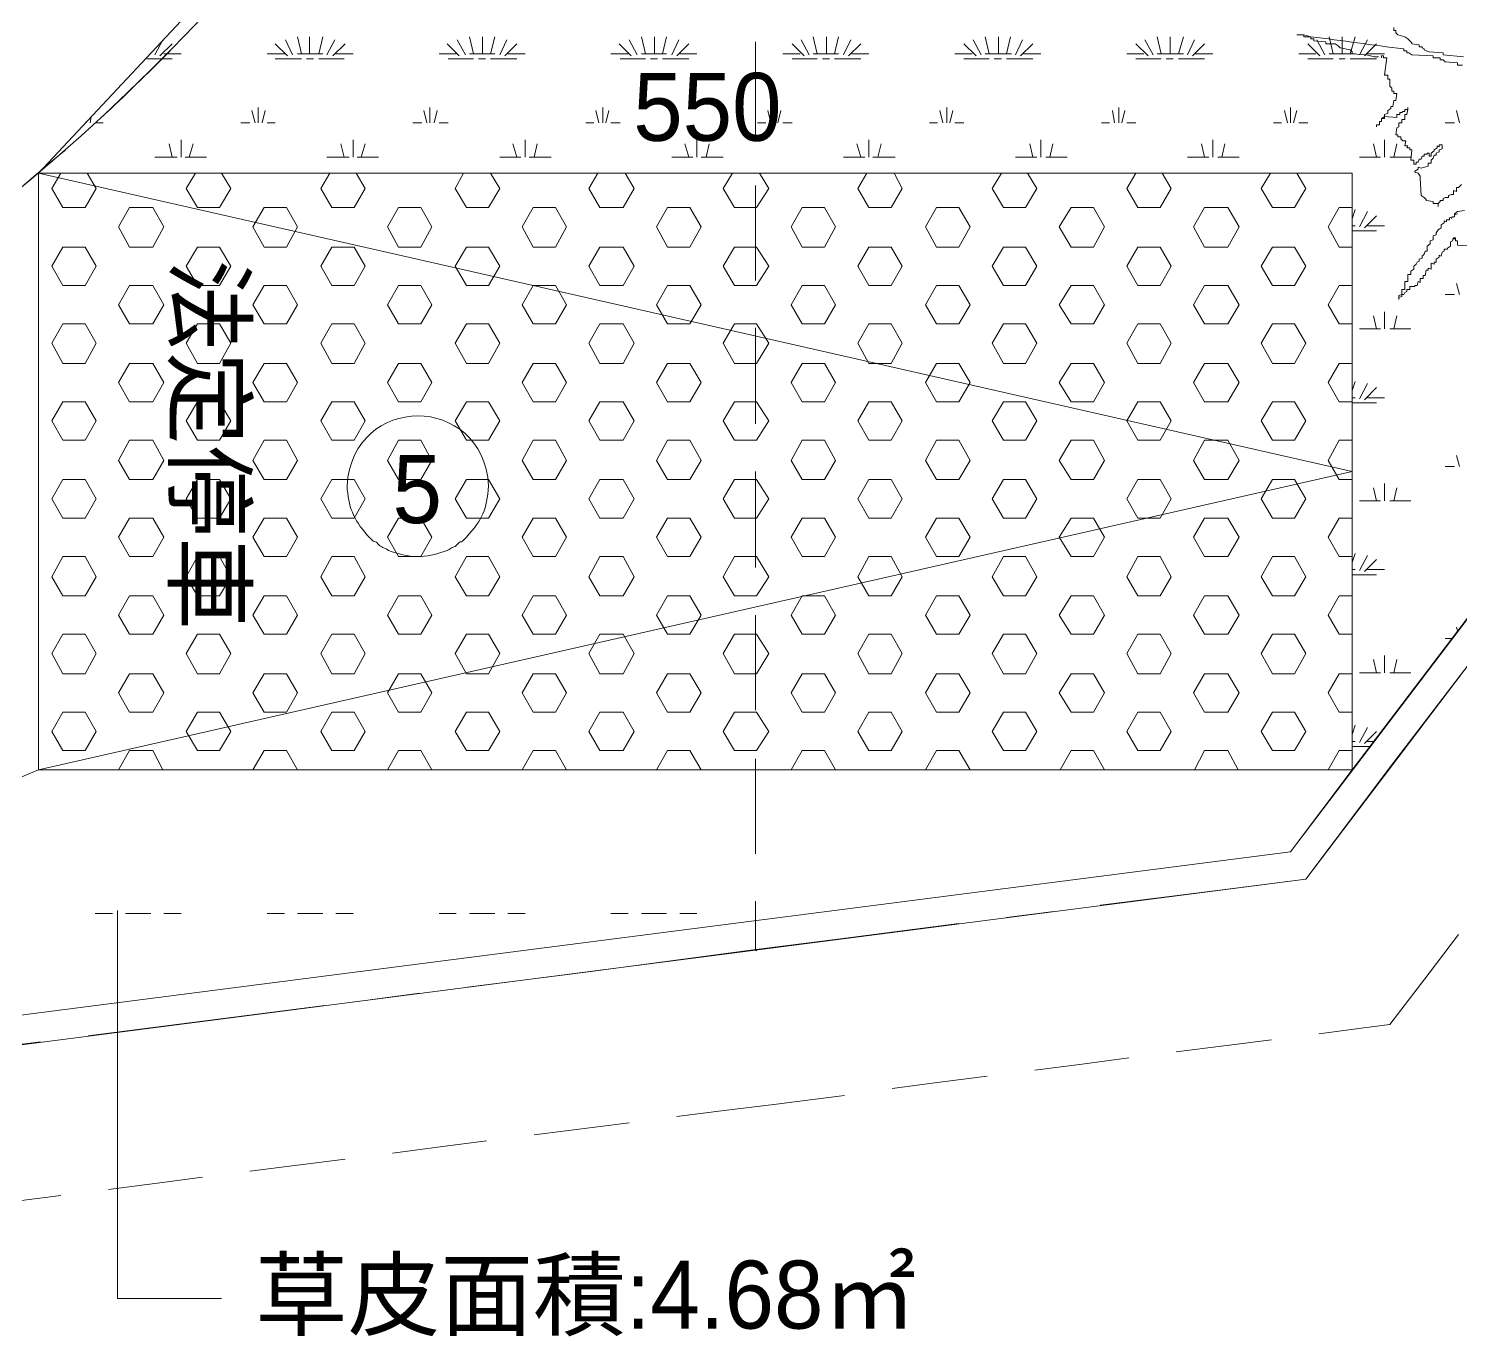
# Model space of a CAD drawing. Header units: millimetres. Extents: x -15161 to 10473752, y -72817 to 33960.
# Drawn here: x 76110 to 76709, y -49352 to -48805 of the extents above; entities that cross this region are included whole.
import ezdxf
from ezdxf import colors
from ezdxf.entities.mleader import LeaderData, LeaderLine
from ezdxf.enums import TextEntityAlignment as Align
from ezdxf.math import Vec2, Vec3

# ---------------------------------------------------------------- set-up
doc = ezdxf.new("R2010")
doc.units = ezdxf.units.MM
doc.layers.add('PDF_幾何圖形', color=7, linetype='Continuous')
doc.layers.add('PDF_文字', color=7, linetype='Continuous')
doc.styles.add('PDF PMingLiU', font='PMingLiU.ttf')
doc.styles.get("Standard").update_dxf_attribs({"font": 'arial.ttf'})

# ---------------------------------------------------------------- blocks, each defined once
blk = doc.blocks.new('建築底圖1140116')
at = {"layer": 'PDF_幾何圖形', "lineweight": 0}
for points in [[(1415.19, -25919.52), (2062.99, -25836.11), (2419.5, -25366.56), (1987.63, -22416.29), (1789.9, -22445.5), (1711.57, -21908.2), (1723.42, -21908.2), (1800.06, -22431.53), (1997.79, -22402.74), (2226.85, -23962.98), (2431.77, -25369.52), (2069.34, -25847.54), (1416.88, -25931.8)], [(1587.51, -25502.47), (1590.9, -25496.12)], [(1589.63, -25502.89), (1594.71, -25497.81)], [(1642.98, -25502.89), (1637.89, -25497.81)], [(1645.09, -25502.47), (1642.13, -25496.12)], [(1648.9, -25502.04), (1647.21, -25494.85)], [(1652.29, -25502.04), (1652.29, -25494.85)], [(1656.1, -25502.04), (1657.79, -25494.85)], [(1659.49, -25502.47), (1662.88, -25496.12)], [(1662.03, -25502.89), (1667.11, -25497.81)], [(1714.95, -25502.89), (1709.87, -25497.81)], [(1717.49, -25502.47), (1714.11, -25496.12)], [(1720.88, -25502.04), (1719.19, -25494.85)], [(1724.69, -25502.04), (1724.69, -25494.85)], [(1728.08, -25502.04), (1729.77, -25494.85)], [(1731.89, -25502.47), (1734.85, -25496.12)], [(1734.01, -25502.89), (1739.09, -25497.81)], [(1786.93, -25502.89), (1781.85, -25497.81)], [(1789.47, -25502.47), (1786.09, -25496.12)], [(1792.86, -25502.04), (1791.17, -25494.85)], [(1796.67, -25502.04), (1796.67, -25494.85)], [(1800.06, -25502.04), (1801.75, -25494.85)], [(1803.87, -25502.47), (1806.83, -25496.12)], [(1805.99, -25502.89), (1811.07, -25497.81)], [(1859.33, -25502.89), (1854.25, -25497.81)], [(1861.45, -25502.47), (1858.06, -25496.12)], [(1864.84, -25502.04), (1863.15, -25494.85)], [(1868.65, -25502.04), (1868.65, -25494.85)], [(1872.04, -25502.04), (1873.73, -25494.85)], [(1875.85, -25502.47), (1878.81, -25496.12)], [(1877.96, -25502.89), (1883.04, -25497.81)], [(1931.31, -25502.89), (1926.23, -25497.81)], [(1933.43, -25502.47), (1930.04, -25496.12)], [(1936.82, -25502.04), (1935.12, -25494.85)], [(1940.63, -25502.04), (1940.63, -25494.85)], [(1944.01, -25502.04), (1945.71, -25494.85)], [(1947.83, -25502.47), (1950.79, -25496.12)], [(1949.94, -25502.89), (1955.02, -25497.81)], [(2003.29, -25502.89), (1998.21, -25497.81)], [(2005.41, -25502.47), (2002.02, -25496.12)], [(2008.8, -25502.04), (2007.1, -25494.85)], [(2012.61, -25502.04), (2012.61, -25494.85)], [(2015.99, -25502.04), (2018.11, -25494.85)], [(2019.8, -25502.47), (2022.77, -25496.12)], [(2021.92, -25502.89), (2027, -25497.81)], [(2075.27, -25502.89), (2070.19, -25497.81)], [(2077.39, -25502.47), (2074, -25496.12)], [(2080.77, -25502.04), (2079.08, -25494.85)], [(2084.58, -25502.04), (2084.58, -25494.85)], [(2087.97, -25502.04), (2090.09, -25494.85)], [(2091.78, -25502.47), (2095.17, -25496.12)], [(2093.9, -25502.89), (2098.98, -25497.81)], [(1584.12, -25504.16), (1594.71, -25504.16)], [(1585.39, -25502.04), (1585.82, -25502.04)], [(1591.32, -25502.04), (1598.52, -25502.04)], [(1634.51, -25502.04), (1641.71, -25502.04)], [(1637.89, -25504.16), (1648.9, -25504.16)], [(1647.21, -25502.04), (1657.79, -25502.04)], [(1651.02, -25504.16), (1653.98, -25504.16)], [(1656.1, -25504.16), (1666.69, -25504.16)], [(1663.3, -25502.04), (1670.5, -25502.04)], [(1706.49, -25502.04), (1713.68, -25502.04)], [(1710.3, -25504.16), (1720.88, -25504.16)], [(1719.19, -25502.04), (1729.77, -25502.04)], [(1723, -25504.16), (1725.96, -25504.16)], [(1728.08, -25504.16), (1739.09, -25504.16)], [(1735.28, -25502.04), (1742.48, -25502.04)], [(1778.46, -25502.04), (1785.66, -25502.04)], [(1782.28, -25504.16), (1792.86, -25504.16)], [(1791.17, -25502.04), (1801.75, -25502.04)], [(1794.98, -25504.16), (1797.94, -25504.16)], [(1800.06, -25504.16), (1811.07, -25504.16)], [(1807.26, -25502.04), (1814.45, -25502.04)], [(1850.44, -25502.04), (1857.64, -25502.04)], [(1854.25, -25504.16), (1864.84, -25504.16)], [(1863.15, -25502.04), (1873.73, -25502.04)], [(1866.96, -25504.16), (1869.92, -25504.16)], [(1872.04, -25504.16), (1883.04, -25504.16)], [(1879.23, -25502.04), (1886.43, -25502.04)], [(1922.42, -25502.04), (1929.62, -25502.04)], [(1926.23, -25504.16), (1936.82, -25504.16)], [(1935.12, -25502.04), (1946.13, -25502.04)], [(1938.93, -25504.16), (1941.9, -25504.16)], [(1944.01, -25504.16), (1955.02, -25504.16)], [(1951.21, -25502.04), (1958.41, -25502.04)], [(1994.4, -25502.04), (2001.6, -25502.04)], [(1998.21, -25504.16), (2008.8, -25504.16)], [(2007.1, -25502.04), (2018.11, -25502.04)], [(2010.91, -25504.16), (2013.88, -25504.16)], [(2015.99, -25504.16), (2027, -25504.16)], [(2023.19, -25502.04), (2030.39, -25502.04)], [(2066.38, -25502.04), (2073.58, -25502.04)], [(2070.19, -25504.16), (2080.77, -25504.16)], [(2079.08, -25502.04), (2090.09, -25502.04)], [(2083.31, -25504.16), (2085.86, -25504.16)], [(2087.97, -25504.16), (2098.98, -25504.16)], [(2095.17, -25502.04), (2102.37, -25502.04)], [(1560.41, -25530.84), (1560.84, -25528.3)], [(1629.43, -25530.84), (1628.16, -25525.75)], [(1630.7, -25530.84), (1630.7, -25524.48)], [(1632.39, -25530.84), (1633.66, -25525.75)], [(1701.41, -25530.84), (1700.14, -25525.75)], [(1702.68, -25530.84), (1702.68, -25524.48)], [(1704.37, -25530.84), (1705.64, -25525.75)], [(1773.38, -25530.84), (1772.11, -25525.75)], [(1775.08, -25530.84), (1775.08, -25524.48)], [(1776.35, -25530.84), (1777.62, -25525.75)], [(1845.36, -25530.84), (1844.09, -25525.75)], [(1847.06, -25530.84), (1847.06, -25524.48)], [(1848.33, -25530.84), (1849.6, -25525.75)], [(1917.34, -25530.84), (1916.07, -25525.75)], [(1919.03, -25530.84), (1919.03, -25524.48)], [(1920.3, -25530.84), (1921.57, -25525.75)], [(1989.32, -25530.84), (1988.47, -25525.75)], [(1991.01, -25530.84), (1991.01, -25524.48)], [(1992.28, -25530.84), (1993.55, -25525.75)], [(2061.72, -25530.84), (2060.45, -25525.75)], [(2062.99, -25530.84), (2062.99, -25524.48)], [(2064.26, -25530.84), (2065.53, -25525.75)], [(2133.7, -25530.84), (2132.43, -25525.75)], [(1558.72, -25530.84), (1558.72, -25530.41)], [(1562.53, -25530.84), (1565.92, -25530.84)], [(1623.5, -25530.84), (1627.31, -25530.84)], [(1634.51, -25530.84), (1637.89, -25530.84)], [(1695.48, -25530.84), (1699.29, -25530.84)], [(1706.49, -25530.84), (1710.3, -25530.84)], [(1767.88, -25530.84), (1771.27, -25530.84)], [(1778.46, -25530.84), (1782.28, -25530.84)], [(1839.86, -25530.84), (1843.25, -25530.84)], [(1850.44, -25530.84), (1854.25, -25530.84)], [(1911.84, -25530.84), (1915.22, -25530.84)], [(1922.42, -25530.84), (1926.23, -25530.84)], [(1983.81, -25530.84), (1987.2, -25530.84)], [(1994.4, -25530.84), (1998.21, -25530.84)], [(2055.79, -25530.84), (2059.18, -25530.84)], [(2066.38, -25530.84), (2070.19, -25530.84)], [(2127.77, -25530.84), (2131.58, -25530.84)], [(1594.71, -25545.23), (1593.44, -25539.73)], [(1598.52, -25545.23), (1598.52, -25538.03)], [(1601.91, -25545.23), (1603.6, -25539.73)], [(1666.69, -25545.23), (1665.42, -25539.73)], [(1670.5, -25545.23), (1670.5, -25538.03)], [(1673.88, -25545.23), (1675.58, -25539.73)], [(1739.09, -25545.23), (1737.39, -25539.73)], [(1742.48, -25545.23), (1742.48, -25538.03)], [(1746.29, -25545.23), (1747.56, -25539.73)], [(1811.07, -25545.23), (1809.37, -25539.73)], [(1814.45, -25545.23), (1814.45, -25538.03)], [(1818.26, -25545.23), (1819.53, -25539.73)], [(1883.04, -25545.23), (1881.35, -25539.73)], [(1886.43, -25545.23), (1886.43, -25538.03)], [(1890.24, -25545.23), (1891.51, -25539.73)], [(1955.02, -25545.23), (1953.75, -25539.73)], [(1958.41, -25545.23), (1958.41, -25538.03)], [(1962.22, -25545.23), (1963.49, -25539.73)], [(2027, -25545.23), (2025.73, -25539.73)], [(2030.39, -25545.23), (2030.39, -25538.03)], [(2034.2, -25545.23), (2035.47, -25539.73)], [(2098.98, -25545.23), (2097.71, -25539.73)], [(2102.37, -25545.23), (2102.37, -25538.03)], [(2106.18, -25545.23), (2107.45, -25539.73)], [(1587.51, -25545.23), (1596.82, -25545.23)], [(1600.21, -25545.23), (1609.1, -25545.23)], [(1659.49, -25545.23), (1668.8, -25545.23)], [(1672.19, -25545.23), (1681.08, -25545.23)], [(1731.89, -25545.23), (1740.78, -25545.23)], [(1744.17, -25545.23), (1753.48, -25545.23)], [(1803.87, -25545.23), (1812.76, -25545.23)], [(1816.15, -25545.23), (1825.46, -25545.23)], [(1875.85, -25545.23), (1884.74, -25545.23)], [(1888.13, -25545.23), (1897.44, -25545.23)], [(1947.83, -25545.23), (1956.72, -25545.23)], [(1960.53, -25545.23), (1969.42, -25545.23)], [(2019.8, -25545.23), (2028.7, -25545.23)], [(2032.51, -25545.23), (2041.4, -25545.23)], [(2091.78, -25545.23), (2100.67, -25545.23)], [(2104.48, -25545.23), (2113.38, -25545.23)], [(1548.13, -25552.01), (1544.32, -25558.36), (1548.98, -25566.4), (1558.3, -25566.4), (1562.95, -25558.36), (1559.14, -25552.01)], [(1604.45, -25552.01), (1600.64, -25558.36), (1605.29, -25566.4), (1614.61, -25566.4), (1619.26, -25558.36), (1615.45, -25552.01)], [(1660.76, -25552.01), (1656.95, -25558.36), (1661.61, -25566.4), (1670.92, -25566.4), (1675.58, -25558.36), (1671.77, -25552.01)], [(1716.65, -25552.01), (1713.26, -25558.36), (1717.92, -25566.4), (1727.23, -25566.4), (1731.89, -25558.36), (1728.08, -25552.01)], [(1772.96, -25552.01), (1769.15, -25558.36), (1773.81, -25566.4), (1783.55, -25566.4), (1788.2, -25558.36), (1784.39, -25552.01)], [(1829.27, -25552.01), (1825.46, -25558.36), (1830.12, -25566.4), (1839.43, -25566.4), (1844.52, -25558.36), (1840.7, -25552.01)], [(1885.59, -25552.01), (1881.77, -25558.36), (1886.43, -25566.4), (1895.75, -25566.4), (1900.4, -25558.36), (1897.02, -25552.01)], [(1941.9, -25552.01), (1938.09, -25558.36), (1942.74, -25566.4), (1952.06, -25566.4), (1956.72, -25558.36), (1952.91, -25552.01)], [(1998.21, -25552.01), (1994.4, -25558.36), (1999.06, -25566.4), (2008.37, -25566.4), (2013.03, -25558.36), (2009.22, -25552.01)], [(2054.52, -25552.01), (2050.71, -25558.36), (2055.37, -25566.4), (2064.68, -25566.4), (2069.34, -25558.36), (2065.53, -25552.01)], [(2088.82, -25566.4), (2083.31, -25566.4), (2078.66, -25574.45), (2083.31, -25582.91), (2088.82, -25582.91)], [(2088.82, -25571.06), (2090.09, -25567.25)], [(2091.78, -25574.45), (2095.17, -25568.1)], [(2093.9, -25574.87), (2098.98, -25569.79)], [(2088.82, -25574.02), (2090.09, -25574.02)], [(2088.82, -25576.14), (2098.98, -25576.14)], [(2095.17, -25574.02), (2102.37, -25574.02)], [(2088.82, -25599), (2083.31, -25599), (2078.66, -25607.05), (2083.31, -25615.09), (2088.82, -25615.09)], [(2133.7, -25602.81), (2132.43, -25598.16)], [(2127.77, -25602.81), (2131.58, -25602.81)], [(2098.98, -25617.21), (2097.71, -25611.71)], [(2102.37, -25617.21), (2102.37, -25610.01)], [(2106.18, -25617.21), (2107.45, -25611.71)], [(2091.78, -25617.21), (2100.67, -25617.21)], [(2104.48, -25617.21), (2113.38, -25617.21)], [(2088.82, -25631.61), (2083.31, -25631.61), (2078.66, -25639.65), (2083.31, -25647.69), (2088.82, -25647.69)], [(2088.82, -25643.04), (2090.09, -25639.23)], [(2091.78, -25646.42), (2095.17, -25640.07)], [(2093.9, -25646.85), (2098.98, -25641.77)], [(2088.82, -25646), (2090.09, -25646)], [(2088.82, -25648.12), (2098.98, -25648.12)], [(2095.17, -25646), (2102.37, -25646)], [(2088.82, -25663.78), (2083.31, -25663.78), (2078.66, -25672.25), (2083.31, -25680.3), (2088.82, -25680.3)], [(2133.7, -25674.79), (2132.43, -25670.14)], [(2127.77, -25674.79), (2131.58, -25674.79)], [(2098.98, -25689.19), (2097.71, -25683.68)], [(2102.37, -25689.19), (2102.37, -25681.99)], [(2106.18, -25689.19), (2107.45, -25683.68)], [(2091.78, -25689.19), (2100.67, -25689.19)], [(2104.48, -25689.19), (2113.38, -25689.19)], [(2088.82, -25696.39), (2083.31, -25696.39), (2078.66, -25704.43), (2083.31, -25712.48), (2088.82, -25712.48)], [(2088.82, -25715.02), (2090.09, -25711.21)], [(2091.78, -25718.4), (2095.17, -25712.05)], [(2093.9, -25718.83), (2098.98, -25713.75)], [(2088.82, -25717.98), (2090.09, -25717.98)], [(2088.82, -25720.1), (2098.98, -25720.1)], [(2095.17, -25717.98), (2102.37, -25717.98)], [(2088.82, -25728.99), (2083.31, -25728.99), (2078.66, -25737.03), (2083.31, -25745.08), (2088.82, -25745.08)], [(2132.85, -25743.81), (2132.43, -25742.11)], [(2127.77, -25746.77), (2130.74, -25746.77)], [(2098.98, -25761.17), (2097.71, -25755.66)], [(2102.37, -25761.17), (2102.37, -25753.97)], [(2106.18, -25761.17), (2107.45, -25755.66)], [(1983.39, -25858.55), (2033.35, -25852.2), (2069.34, -25847.54), (2105.33, -25799.7), (2135.82, -25759.9)], [(2088.82, -25761.59), (2083.31, -25761.59), (2078.66, -25769.63), (2083.31, -25777.68), (2088.82, -25777.68)], [(2091.78, -25761.17), (2100.67, -25761.17)], [(2104.48, -25761.17), (2113.38, -25761.17)], [(2088.82, -25786.99), (2090.09, -25783.18)], [(2091.78, -25790.38), (2095.17, -25784.03)], [(2093.9, -25790.8), (2098.98, -25785.72)], [(2088.82, -25789.96), (2090.09, -25789.96)], [(2088.82, -25792.07), (2096.44, -25792.07)], [(2095.17, -25789.96), (2097.71, -25789.96)], [(1572.27, -25801.81), (1576.92, -25793.77), (1586.66, -25793.77), (1590.9, -25801.81)], [(1628.58, -25801.81), (1633.24, -25793.77), (1642.55, -25793.77), (1647.21, -25801.81)], [(1684.89, -25801.81), (1689.55, -25793.77), (1698.86, -25793.77), (1703.52, -25801.81)], [(1741.21, -25801.81), (1745.86, -25793.77), (1755.18, -25793.77), (1759.83, -25801.81)], [(1797.52, -25801.81), (1802.18, -25793.77), (1811.49, -25793.77), (1816.15, -25801.81)], [(1853.83, -25801.81), (1858.49, -25793.77), (1867.8, -25793.77), (1872.46, -25801.81)], [(1910.14, -25801.81), (1914.8, -25793.77), (1924.11, -25793.77), (1928.77, -25801.81)], [(1966.46, -25801.81), (1971.11, -25793.77), (1980.43, -25793.77), (1985.08, -25801.81)], [(2022.77, -25801.81), (2027, -25793.77), (2036.74, -25793.77), (2040.97, -25801.81)], [(2078.66, -25801.81), (2083.31, -25793.77), (2088.82, -25793.77)], [(1562.53, -25861.94), (1569.73, -25861.94)], [(1575.23, -25861.94), (1585.82, -25861.94)], [(1591.32, -25861.94), (1598.52, -25861.94)], [(1634.51, -25861.94), (1641.71, -25861.94)], [(1647.21, -25861.94), (1657.79, -25861.94)], [(1663.3, -25861.94), (1670.5, -25861.94)], [(1706.49, -25861.94), (1713.68, -25861.94)], [(1719.19, -25861.94), (1729.77, -25861.94)], [(1735.28, -25861.94), (1742.48, -25861.94)], [(1778.46, -25861.94), (1785.66, -25861.94)], [(1791.17, -25861.94), (1801.75, -25861.94)], [(1807.26, -25861.94), (1814.45, -25861.94)], [(1944.01, -25863.63), (1963.91, -25861.09)], [(1718.34, -25892.85), (1767.88, -25886.49), (1838.16, -25877.18), (1874.58, -25872.52), (1924.11, -25866.17)], [(2074.85, -25912.32), (2094.75, -25909.78), (2104.48, -25908.51), (2121, -25886.92), (2133.28, -25870.83)], [(1678.54, -25897.93), (1698.44, -25895.39)], [(1559.57, -25913.17), (1658.64, -25900.47)], [(1519.77, -25918.25), (1539.67, -25915.71)], [(2015.15, -25919.94), (2054.95, -25914.86)], [(1955.87, -25927.56), (1975.77, -25925.02), (1995.25, -25922.48)], [(1896.17, -25935.19), (1916.07, -25932.64), (1935.97, -25930.1)], [(1805.99, -25947.04), (1825.89, -25944.5), (1846.63, -25941.96), (1856.37, -25940.69), (1876.27, -25938.15)], [(1746.29, -25954.66), (1786.09, -25949.58)], [(1687.01, -25962.28), (1706.91, -25959.74), (1726.39, -25957.2)], [(1627.31, -25969.9), (1647.21, -25967.36), (1667.11, -25964.82)], [(1568.03, -25977.53), (1587.51, -25974.99), (1607.41, -25972.44)], [(1508.33, -25985.15), (1548.13, -25980.07)]]:
    blk.add_lwpolyline(points, dxfattribs=at)
blk.add_lwpolyline([(1837.74, -24945.69, 0.011407), (1839.01, -24903.78, -0.254152), (1450.33, -25617.63)], format="xyb", dxfattribs=at)
for points in [[(1672.61, -25408.9), (1538.82, -25552.01), (2088.82, -25552.01), (2088.82, -25801.81), (2387.32, -25408.9)], [(1839.01, -25496.96), (1839.01, -25536.76)], [(2088.82, -25552.01), (2088.82, -25801.81), (1538.82, -25801.81), (1538.82, -25552.01)], [(1538.82, -25801.81), (2088.82, -25676.91), (1538.82, -25552.01), (2088.82, -25676.91)], [(1538.82, -25552.01), (1538.82, -25801.81), (2088.82, -25801.81), (2088.82, -25552.01)], [(1839.01, -25557.09), (1839.01, -25596.89)], [(1586.66, -25566.4), (1576.92, -25566.4), (1572.27, -25574.45), (1576.92, -25582.91), (1586.66, -25582.91), (1591.32, -25574.45)], [(1642.55, -25566.4), (1633.24, -25566.4), (1628.58, -25574.45), (1633.24, -25582.91), (1642.55, -25582.91), (1647.21, -25574.45)], [(1698.86, -25566.4), (1689.55, -25566.4), (1684.89, -25574.45), (1689.55, -25582.91), (1698.86, -25582.91), (1703.52, -25574.45)], [(1755.18, -25566.4), (1745.86, -25566.4), (1741.21, -25574.45), (1745.86, -25582.91), (1755.18, -25582.91), (1759.83, -25574.45)], [(1811.49, -25566.4), (1802.18, -25566.4), (1797.52, -25574.45), (1802.18, -25582.91), (1811.49, -25582.91), (1816.15, -25574.45)], [(1867.8, -25566.4), (1858.49, -25566.4), (1853.83, -25574.45), (1858.49, -25582.91), (1867.8, -25582.91), (1872.46, -25574.45)], [(1924.11, -25566.4), (1914.8, -25566.4), (1910.14, -25574.45), (1914.8, -25582.91), (1924.11, -25582.91), (1928.77, -25574.45)], [(1980.43, -25566.4), (1971.11, -25566.4), (1966.03, -25574.45), (1971.11, -25582.91), (1980.43, -25582.91), (1985.08, -25574.45)], [(2036.74, -25566.4), (2027, -25566.4), (2022.34, -25574.45), (2027, -25582.91), (2036.74, -25582.91), (2041.4, -25574.45)], [(1558.3, -25582.91), (1548.98, -25582.91), (1544.32, -25590.96), (1548.98, -25599), (1558.3, -25599), (1562.95, -25590.96)], [(1614.61, -25582.91), (1605.29, -25582.91), (1600.64, -25590.96), (1605.29, -25599), (1614.61, -25599), (1619.26, -25590.96)], [(1670.92, -25582.91), (1661.61, -25582.91), (1656.95, -25590.96), (1661.61, -25599), (1670.92, -25599), (1675.58, -25590.96)], [(1727.23, -25582.91), (1717.92, -25582.91), (1713.26, -25590.96), (1717.92, -25599), (1727.23, -25599), (1731.89, -25590.96)], [(1783.55, -25582.91), (1773.81, -25582.91), (1769.15, -25590.96), (1773.81, -25599), (1783.55, -25599), (1788.2, -25590.96)], [(1839.43, -25582.91), (1830.12, -25582.91), (1825.46, -25590.96), (1830.12, -25599), (1839.43, -25599), (1844.52, -25590.96)], [(1895.75, -25582.91), (1886.43, -25582.91), (1881.77, -25590.96), (1886.43, -25599), (1895.75, -25599), (1900.4, -25590.96)], [(1952.06, -25582.91), (1942.74, -25582.91), (1938.09, -25590.96), (1942.74, -25599), (1952.06, -25599), (1956.72, -25590.96)], [(2008.37, -25582.91), (1999.06, -25582.91), (1994.4, -25590.96), (1999.06, -25599), (2008.37, -25599), (2013.03, -25590.96)], [(2064.68, -25582.91), (2055.37, -25582.91), (2050.71, -25590.96), (2055.37, -25599), (2064.68, -25599), (2069.34, -25590.96)], [(1586.66, -25599), (1576.92, -25599), (1572.27, -25607.05), (1576.92, -25615.09), (1586.66, -25615.09), (1591.32, -25607.05)], [(1642.55, -25599), (1633.24, -25599), (1628.58, -25607.05), (1633.24, -25615.09), (1642.55, -25615.09), (1647.21, -25607.05)], [(1698.86, -25599), (1689.55, -25599), (1684.89, -25607.05), (1689.55, -25615.09), (1698.86, -25615.09), (1703.52, -25607.05)], [(1755.18, -25599), (1745.86, -25599), (1741.21, -25607.05), (1745.86, -25615.09), (1755.18, -25615.09), (1759.83, -25607.05)], [(1811.49, -25599), (1802.18, -25599), (1797.52, -25607.05), (1802.18, -25615.09), (1811.49, -25615.09), (1816.15, -25607.05)], [(1867.8, -25599), (1858.49, -25599), (1853.83, -25607.05), (1858.49, -25615.09), (1867.8, -25615.09), (1872.46, -25607.05)], [(1924.11, -25599), (1914.8, -25599), (1910.14, -25607.05), (1914.8, -25615.09), (1924.11, -25615.09), (1928.77, -25607.05)], [(1980.43, -25599), (1971.11, -25599), (1966.03, -25607.05), (1971.11, -25615.09), (1980.43, -25615.09), (1985.08, -25607.05)], [(2036.74, -25599), (2027, -25599), (2022.34, -25607.05), (2027, -25615.09), (2036.74, -25615.09), (2041.4, -25607.05)], [(1558.3, -25615.09), (1548.98, -25615.09), (1544.32, -25623.14), (1548.98, -25631.61), (1558.3, -25631.61), (1562.95, -25623.14)], [(1614.61, -25615.09), (1605.29, -25615.09), (1600.64, -25623.14), (1605.29, -25631.61), (1614.61, -25631.61), (1619.26, -25623.14)], [(1670.92, -25615.09), (1661.61, -25615.09), (1656.95, -25623.14), (1661.61, -25631.61), (1670.92, -25631.61), (1675.58, -25623.14)], [(1727.23, -25615.09), (1717.92, -25615.09), (1713.26, -25623.14), (1717.92, -25631.61), (1727.23, -25631.61), (1731.89, -25623.14)], [(1783.55, -25615.09), (1773.81, -25615.09), (1769.15, -25623.14), (1773.81, -25631.61), (1783.55, -25631.61), (1788.2, -25623.14)], [(1839.43, -25615.09), (1830.12, -25615.09), (1825.46, -25623.14), (1830.12, -25631.61), (1839.43, -25631.61), (1844.52, -25623.14)], [(1839.01, -25616.79), (1839.01, -25657.01)], [(1895.75, -25615.09), (1886.43, -25615.09), (1881.77, -25623.14), (1886.43, -25631.61), (1895.75, -25631.61), (1900.4, -25623.14)], [(1952.06, -25615.09), (1942.74, -25615.09), (1938.09, -25623.14), (1942.74, -25631.61), (1952.06, -25631.61), (1956.72, -25623.14)], [(2008.37, -25615.09), (1999.06, -25615.09), (1994.4, -25623.14), (1999.06, -25631.61), (2008.37, -25631.61), (2013.03, -25623.14)], [(2064.68, -25615.09), (2055.37, -25615.09), (2050.71, -25623.14), (2055.37, -25631.61), (2064.68, -25631.61), (2069.34, -25623.14)], [(1586.66, -25631.61), (1576.92, -25631.61), (1572.27, -25639.65), (1576.92, -25647.69), (1586.66, -25647.69), (1591.32, -25639.65)], [(1642.55, -25631.61), (1633.24, -25631.61), (1628.58, -25639.65), (1633.24, -25647.69), (1642.55, -25647.69), (1647.21, -25639.65)], [(1698.86, -25631.61), (1689.55, -25631.61), (1684.89, -25639.65), (1689.55, -25647.69), (1698.86, -25647.69), (1703.52, -25639.65)], [(1755.18, -25631.61), (1745.86, -25631.61), (1741.21, -25639.65), (1745.86, -25647.69), (1755.18, -25647.69), (1759.83, -25639.65)], [(1811.49, -25631.61), (1802.18, -25631.61), (1797.52, -25639.65), (1802.18, -25647.69), (1811.49, -25647.69), (1816.15, -25639.65)], [(1867.8, -25631.61), (1858.49, -25631.61), (1853.83, -25639.65), (1858.49, -25647.69), (1867.8, -25647.69), (1872.46, -25639.65)], [(1924.11, -25631.61), (1914.8, -25631.61), (1910.14, -25639.65), (1914.8, -25647.69), (1924.11, -25647.69), (1928.77, -25639.65)], [(1980.43, -25631.61), (1971.11, -25631.61), (1966.03, -25639.65), (1971.11, -25647.69), (1980.43, -25647.69), (1985.08, -25639.65)], [(2036.74, -25631.61), (2027, -25631.61), (2022.34, -25639.65), (2027, -25647.69), (2036.74, -25647.69), (2041.4, -25639.65)], [(1558.3, -25647.69), (1548.98, -25647.69), (1544.32, -25655.74), (1548.98, -25663.78), (1558.3, -25663.78), (1562.95, -25655.74)], [(1614.61, -25647.69), (1605.29, -25647.69), (1600.64, -25655.74), (1605.29, -25663.78), (1614.61, -25663.78), (1619.26, -25655.74)], [(1670.92, -25647.69), (1661.61, -25647.69), (1656.95, -25655.74), (1661.61, -25663.78), (1670.92, -25663.78), (1675.58, -25655.74)], [(1727.23, -25647.69), (1717.92, -25647.69), (1713.26, -25655.74), (1717.92, -25663.78), (1727.23, -25663.78), (1731.89, -25655.74)], [(1783.55, -25647.69), (1773.81, -25647.69), (1769.15, -25655.74), (1773.81, -25663.78), (1783.55, -25663.78), (1788.2, -25655.74)], [(1839.43, -25647.69), (1830.12, -25647.69), (1825.46, -25655.74), (1830.12, -25663.78), (1839.43, -25663.78), (1844.52, -25655.74)], [(1895.75, -25647.69), (1886.43, -25647.69), (1881.77, -25655.74), (1886.43, -25663.78), (1895.75, -25663.78), (1900.4, -25655.74)], [(1952.06, -25647.69), (1942.74, -25647.69), (1938.09, -25655.74), (1942.74, -25663.78), (1952.06, -25663.78), (1956.72, -25655.74)], [(2008.37, -25647.69), (1999.06, -25647.69), (1994.4, -25655.74), (1999.06, -25663.78), (2008.37, -25663.78), (2013.03, -25655.74)], [(2064.68, -25647.69), (2055.37, -25647.69), (2050.71, -25655.74), (2055.37, -25663.78), (2064.68, -25663.78), (2069.34, -25655.74)], [(1586.66, -25663.78), (1576.92, -25663.78), (1572.27, -25672.25), (1576.92, -25680.3), (1586.66, -25680.3), (1591.32, -25672.25)], [(1642.55, -25663.78), (1633.24, -25663.78), (1628.58, -25672.25), (1633.24, -25680.3), (1642.55, -25680.3), (1647.21, -25672.25)], [(1698.86, -25663.78), (1689.55, -25663.78), (1684.89, -25672.25), (1689.55, -25680.3), (1698.86, -25680.3), (1703.52, -25672.25)], [(1755.18, -25663.78), (1745.86, -25663.78), (1741.21, -25672.25), (1745.86, -25680.3), (1755.18, -25680.3), (1759.83, -25672.25)], [(1811.49, -25663.78), (1802.18, -25663.78), (1797.52, -25672.25), (1802.18, -25680.3), (1811.49, -25680.3), (1816.15, -25672.25)], [(1867.8, -25663.78), (1858.49, -25663.78), (1853.83, -25672.25), (1858.49, -25680.3), (1867.8, -25680.3), (1872.46, -25672.25)], [(1924.11, -25663.78), (1914.8, -25663.78), (1910.14, -25672.25), (1914.8, -25680.3), (1924.11, -25680.3), (1928.77, -25672.25)], [(1980.43, -25663.78), (1971.11, -25663.78), (1966.03, -25672.25), (1971.11, -25680.3), (1980.43, -25680.3), (1985.08, -25672.25)], [(2036.74, -25663.78), (2027, -25663.78), (2022.34, -25672.25), (2027, -25680.3), (2036.74, -25680.3), (2041.4, -25672.25)], [(1839.01, -25676.91), (1839.01, -25717.13)], [(1558.3, -25680.3), (1548.98, -25680.3), (1544.32, -25688.34), (1548.98, -25696.39), (1558.3, -25696.39), (1562.95, -25688.34)], [(1614.61, -25680.3), (1605.29, -25680.3), (1600.64, -25688.34), (1605.29, -25696.39), (1614.61, -25696.39), (1619.26, -25688.34)], [(1670.92, -25680.3), (1661.61, -25680.3), (1656.95, -25688.34), (1661.61, -25696.39), (1670.92, -25696.39), (1675.58, -25688.34)], [(1727.23, -25680.3), (1717.92, -25680.3), (1713.26, -25688.34), (1717.92, -25696.39), (1727.23, -25696.39), (1731.89, -25688.34)], [(1783.55, -25680.3), (1773.81, -25680.3), (1769.15, -25688.34), (1773.81, -25696.39), (1783.55, -25696.39), (1788.2, -25688.34)], [(1839.43, -25680.3), (1830.12, -25680.3), (1825.46, -25688.34), (1830.12, -25696.39), (1839.43, -25696.39), (1844.52, -25688.34)], [(1895.75, -25680.3), (1886.43, -25680.3), (1881.77, -25688.34), (1886.43, -25696.39), (1895.75, -25696.39), (1900.4, -25688.34)], [(1952.06, -25680.3), (1942.74, -25680.3), (1938.09, -25688.34), (1942.74, -25696.39), (1952.06, -25696.39), (1956.72, -25688.34)], [(2008.37, -25680.3), (1999.06, -25680.3), (1994.4, -25688.34), (1999.06, -25696.39), (2008.37, -25696.39), (2013.03, -25688.34)], [(2064.68, -25680.3), (2055.37, -25680.3), (2050.71, -25688.34), (2055.37, -25696.39), (2064.68, -25696.39), (2069.34, -25688.34)], [(1586.66, -25696.39), (1576.92, -25696.39), (1572.27, -25704.43), (1576.92, -25712.48), (1586.66, -25712.48), (1591.32, -25704.43)], [(1642.55, -25696.39), (1633.24, -25696.39), (1628.58, -25704.43), (1633.24, -25712.48), (1642.55, -25712.48), (1647.21, -25704.43)], [(1698.86, -25696.39), (1689.55, -25696.39), (1684.89, -25704.43), (1689.55, -25712.48), (1698.86, -25712.48), (1703.52, -25704.43)], [(1755.18, -25696.39), (1745.86, -25696.39), (1741.21, -25704.43), (1745.86, -25712.48), (1755.18, -25712.48), (1759.83, -25704.43)], [(1811.49, -25696.39), (1802.18, -25696.39), (1797.52, -25704.43), (1802.18, -25712.48), (1811.49, -25712.48), (1816.15, -25704.43)], [(1867.8, -25696.39), (1858.49, -25696.39), (1853.83, -25704.43), (1858.49, -25712.48), (1867.8, -25712.48), (1872.46, -25704.43)], [(1924.11, -25696.39), (1914.8, -25696.39), (1910.14, -25704.43), (1914.8, -25712.48), (1924.11, -25712.48), (1928.77, -25704.43)], [(1980.43, -25696.39), (1971.11, -25696.39), (1966.03, -25704.43), (1971.11, -25712.48), (1980.43, -25712.48), (1985.08, -25704.43)], [(2036.74, -25696.39), (2027, -25696.39), (2022.34, -25704.43), (2027, -25712.48), (2036.74, -25712.48), (2041.4, -25704.43)], [(1558.3, -25712.48), (1548.98, -25712.48), (1544.32, -25720.94), (1548.98, -25728.99), (1558.3, -25728.99), (1562.95, -25720.94)], [(1614.61, -25712.48), (1605.29, -25712.48), (1600.64, -25720.94), (1605.29, -25728.99), (1614.61, -25728.99), (1619.26, -25720.94)], [(1670.92, -25712.48), (1661.61, -25712.48), (1656.95, -25720.94), (1661.61, -25728.99), (1670.92, -25728.99), (1675.58, -25720.94)], [(1727.23, -25712.48), (1717.92, -25712.48), (1713.26, -25720.94), (1717.92, -25728.99), (1727.23, -25728.99), (1731.89, -25720.94)], [(1783.55, -25712.48), (1773.81, -25712.48), (1769.15, -25720.94), (1773.81, -25728.99), (1783.55, -25728.99), (1788.2, -25720.94)], [(1839.43, -25712.48), (1830.12, -25712.48), (1825.46, -25720.94), (1830.12, -25728.99), (1839.43, -25728.99), (1844.52, -25720.94)], [(1895.75, -25712.48), (1886.43, -25712.48), (1881.77, -25720.94), (1886.43, -25728.99), (1895.75, -25728.99), (1900.4, -25720.94)], [(1952.06, -25712.48), (1942.74, -25712.48), (1938.09, -25720.94), (1942.74, -25728.99), (1952.06, -25728.99), (1956.72, -25720.94)], [(2008.37, -25712.48), (1999.06, -25712.48), (1994.4, -25720.94), (1999.06, -25728.99), (2008.37, -25728.99), (2013.03, -25720.94)], [(2064.68, -25712.48), (2055.37, -25712.48), (2050.71, -25720.94), (2055.37, -25728.99), (2064.68, -25728.99), (2069.34, -25720.94)], [(1586.66, -25728.99), (1576.92, -25728.99), (1572.27, -25737.03), (1576.92, -25745.08), (1586.66, -25745.08), (1591.32, -25737.03)], [(1642.55, -25728.99), (1633.24, -25728.99), (1628.58, -25737.03), (1633.24, -25745.08), (1642.55, -25745.08), (1647.21, -25737.03)], [(1698.86, -25728.99), (1689.55, -25728.99), (1684.89, -25737.03), (1689.55, -25745.08), (1698.86, -25745.08), (1703.52, -25737.03)], [(1755.18, -25728.99), (1745.86, -25728.99), (1741.21, -25737.03), (1745.86, -25745.08), (1755.18, -25745.08), (1759.83, -25737.03)], [(1811.49, -25728.99), (1802.18, -25728.99), (1797.52, -25737.03), (1802.18, -25745.08), (1811.49, -25745.08), (1816.15, -25737.03)], [(1867.8, -25728.99), (1858.49, -25728.99), (1853.83, -25737.03), (1858.49, -25745.08), (1867.8, -25745.08), (1872.46, -25737.03)], [(1924.11, -25728.99), (1914.8, -25728.99), (1910.14, -25737.03), (1914.8, -25745.08), (1924.11, -25745.08), (1928.77, -25737.03)], [(1980.43, -25728.99), (1971.11, -25728.99), (1966.03, -25737.03), (1971.11, -25745.08), (1980.43, -25745.08), (1985.08, -25737.03)], [(2036.74, -25728.99), (2027, -25728.99), (2022.34, -25737.03), (2027, -25745.08), (2036.74, -25745.08), (2041.4, -25737.03)], [(1839.01, -25737.03), (1839.01, -25776.83)], [(1558.3, -25745.08), (1548.98, -25745.08), (1544.32, -25753.12), (1548.98, -25761.59), (1558.3, -25761.59), (1562.95, -25753.12)], [(1614.61, -25745.08), (1605.29, -25745.08), (1600.64, -25753.12), (1605.29, -25761.59), (1614.61, -25761.59), (1619.26, -25753.12)], [(1670.92, -25745.08), (1661.61, -25745.08), (1656.95, -25753.12), (1661.61, -25761.59), (1670.92, -25761.59), (1675.58, -25753.12)], [(1727.23, -25745.08), (1717.92, -25745.08), (1713.26, -25753.12), (1717.92, -25761.59), (1727.23, -25761.59), (1731.89, -25753.12)], [(1783.55, -25745.08), (1773.81, -25745.08), (1769.15, -25753.12), (1773.81, -25761.59), (1783.55, -25761.59), (1788.2, -25753.12)], [(1839.43, -25745.08), (1830.12, -25745.08), (1825.46, -25753.12), (1830.12, -25761.59), (1839.43, -25761.59), (1844.52, -25753.12)], [(1895.75, -25745.08), (1886.43, -25745.08), (1881.77, -25753.12), (1886.43, -25761.59), (1895.75, -25761.59), (1900.4, -25753.12)], [(1952.06, -25745.08), (1942.74, -25745.08), (1938.09, -25753.12), (1942.74, -25761.59), (1952.06, -25761.59), (1956.72, -25753.12)], [(2008.37, -25745.08), (1999.06, -25745.08), (1994.4, -25753.12), (1999.06, -25761.59), (2008.37, -25761.59), (2013.03, -25753.12)], [(2064.68, -25745.08), (2055.37, -25745.08), (2050.71, -25753.12), (2055.37, -25761.59), (2064.68, -25761.59), (2069.34, -25753.12)], [(1586.66, -25761.59), (1576.92, -25761.59), (1572.27, -25769.63), (1576.92, -25777.68), (1586.66, -25777.68), (1591.32, -25769.63)], [(1642.55, -25761.59), (1633.24, -25761.59), (1628.58, -25769.63), (1633.24, -25777.68), (1642.55, -25777.68), (1647.21, -25769.63)], [(1698.86, -25761.59), (1689.55, -25761.59), (1684.89, -25769.63), (1689.55, -25777.68), (1698.86, -25777.68), (1703.52, -25769.63)], [(1755.18, -25761.59), (1745.86, -25761.59), (1741.21, -25769.63), (1745.86, -25777.68), (1755.18, -25777.68), (1759.83, -25769.63)], [(1811.49, -25761.59), (1802.18, -25761.59), (1797.52, -25769.63), (1802.18, -25777.68), (1811.49, -25777.68), (1816.15, -25769.63)], [(1867.8, -25761.59), (1858.49, -25761.59), (1853.83, -25769.63), (1858.49, -25777.68), (1867.8, -25777.68), (1872.46, -25769.63)], [(1924.11, -25761.59), (1914.8, -25761.59), (1910.14, -25769.63), (1914.8, -25777.68), (1924.11, -25777.68), (1928.77, -25769.63)], [(1980.43, -25761.59), (1971.11, -25761.59), (1966.03, -25769.63), (1971.11, -25777.68), (1980.43, -25777.68), (1985.08, -25769.63)], [(2036.74, -25761.59), (2027, -25761.59), (2022.34, -25769.63), (2027, -25777.68), (2036.74, -25777.68), (2041.4, -25769.63)], [(1558.3, -25777.68), (1548.98, -25777.68), (1544.32, -25785.72), (1548.98, -25793.77), (1558.3, -25793.77), (1562.95, -25785.72)], [(1614.61, -25777.68), (1605.29, -25777.68), (1600.64, -25785.72), (1605.29, -25793.77), (1614.61, -25793.77), (1619.26, -25785.72)], [(1670.92, -25777.68), (1661.61, -25777.68), (1656.95, -25785.72), (1661.61, -25793.77), (1670.92, -25793.77), (1675.58, -25785.72)], [(1727.23, -25777.68), (1717.92, -25777.68), (1713.26, -25785.72), (1717.92, -25793.77), (1727.23, -25793.77), (1731.89, -25785.72)], [(1783.55, -25777.68), (1773.81, -25777.68), (1769.15, -25785.72), (1773.81, -25793.77), (1783.55, -25793.77), (1788.2, -25785.72)], [(1839.43, -25777.68), (1830.12, -25777.68), (1825.46, -25785.72), (1830.12, -25793.77), (1839.43, -25793.77), (1844.52, -25785.72)], [(1895.75, -25777.68), (1886.43, -25777.68), (1881.77, -25785.72), (1886.43, -25793.77), (1895.75, -25793.77), (1900.4, -25785.72)], [(1952.06, -25777.68), (1942.74, -25777.68), (1938.09, -25785.72), (1942.74, -25793.77), (1952.06, -25793.77), (1956.72, -25785.72)], [(2008.37, -25777.68), (1999.06, -25777.68), (1994.4, -25785.72), (1999.06, -25793.77), (2008.37, -25793.77), (2013.03, -25785.72)], [(2064.68, -25777.68), (2055.37, -25777.68), (2050.71, -25785.72), (2055.37, -25793.77), (2064.68, -25793.77), (2069.34, -25785.72)], [(1839.01, -25797.16), (1839.01, -25836.96)], [(2088.82, -25801.81), (1538.82, -25801.81), (1407.14, -25856.86), (1415.19, -25919.52), (2062.99, -25836.11)], [(1839.01, -25856.86), (1839.01, -25877.18), (1839.43, -25877.6), (1839.01, -25877.18)]]:
    blk.add_lwpolyline(points, close=True, dxfattribs=at)
at = {"layer": 'PDF_幾何圖形', "lineweight": 13}
for points in [[(2110.41, -25499.93), (2110.41, -25500.77), (2111.68, -25500.77), (2111.68, -25501.62), (2112.53, -25501.62), (2113.8, -25502.47), (2122.69, -25502.89), (2122.69, -25503.74), (2125.65, -25503.74), (2125.65, -25504.58), (2126.92, -25504.58), (2127.77, -25505.43), (2132.85, -25505.85), (2132.85, -25506.7), (2134.97, -25506.7)], [(2135.39, -25503.31), (2126.92, -25502.47), (2126.92, -25501.62), (2121, -25501.2), (2119.73, -25500.77), (2118.88, -25500.35), (2118.88, -25499.93), (2118.03, -25499.5), (2118.03, -25499.08), (2116.76, -25499.08), (2116.76, -25498.23), (2113.8, -25497.81), (2113.8, -25497.39), (2112.11, -25495.69), (2110.84, -25494.85), (2107.87, -25494), (2107.03, -25493.15), (2107.03, -25492.31), (2106.18, -25492.31), (2106.18, -25491.04)], [(2065.53, -25494), (2068.5, -25494), (2065.53, -25494)], [(2099.83, -25503.31), (2098.13, -25503.31), (2094.75, -25502.47), (2088.82, -25502.04), (2088.82, -25501.2), (2087.97, -25500.35), (2083.74, -25499.5), (2082.89, -25498.66), (2081.62, -25497.81), (2077.81, -25497.81), (2077.81, -25496.96), (2072.73, -25496.54), (2072.73, -25495.69), (2071.46, -25495.69), (2071.46, -25494.85)], [(2139.2, -25582.49), (2132.85, -25582.07), (2132.85, -25580.37), (2132.01, -25580.37), (2132.01, -25579.1), (2131.16, -25579.1), (2130.74, -25580.37), (2129.89, -25580.8), (2129.89, -25582.49), (2128.62, -25583.34), (2128.62, -25583.76), (2127.35, -25583.76), (2127.35, -25584.61), (2126.5, -25585.03), (2126.08, -25586.72), (2125.23, -25586.3), (2125.23, -25587.15), (2123.96, -25588), (2123.96, -25589.27), (2123.11, -25589.27), (2123.11, -25590.11), (2121.84, -25589.69), (2121.84, -25592.23), (2120.57, -25591.81), (2120.57, -25592.65), (2119.73, -25592.65), (2119.3, -25594.77), (2118.46, -25594.77), (2118.46, -25596.04), (2117.19, -25596.04), (2117.19, -25597.73), (2116.34, -25597.31), (2115.92, -25599), (2115.07, -25599), (2115.07, -25599.43), (2112.95, -25599.43), (2112.95, -25600.7), (2111.68, -25600.7), (2111.68, -25601.54), (2110.84, -25601.97), (2110.41, -25602.81), (2109.57, -25602.81), (2109.57, -25600.7), (2110.84, -25600.7), (2110.84, -25597.31), (2112.11, -25597.31), (2112.11, -25594.35), (2113.38, -25594.35), (2113.38, -25593.08), (2114.65, -25592.23), (2114.65, -25590.96), (2115.49, -25590.11), (2115.92, -25589.27), (2116.76, -25588.84), (2116.76, -25588), (2118.03, -25587.57), (2118.03, -25586.72), (2118.88, -25585.88), (2119.3, -25584.61), (2120.15, -25584.61), (2120.15, -25582.49), (2121.42, -25581.64), (2121.42, -25580.37), (2122.69, -25579.95), (2122.69, -25578.26), (2123.96, -25577.83), (2123.96, -25576.99), (2124.81, -25575.72), (2126.08, -25574.87), (2126.08, -25573.6), (2127.35, -25572.75), (2127.35, -25571.91), (2128.2, -25572.33), (2128.2, -25571.48), (2129.47, -25571.48), (2129.47, -25570.64), (2130.74, -25570.21), (2131.58, -25570.21), (2131.58, -25568.94), (2132.85, -25568.1), (2135.82, -25567.67)], [(2134.55, -25556.66), (2133.28, -25557.93), (2132.43, -25557.93), (2132.43, -25559.63), (2131.16, -25559.2), (2131.16, -25560.9), (2130.31, -25560.9), (2129.04, -25561.32), (2129.04, -25562.17), (2127.77, -25562.17), (2126.92, -25562.59), (2126.92, -25563.44), (2125.65, -25563.44), (2125.65, -25563.86), (2124.81, -25564.71), (2122.69, -25564.71), (2122.69, -25563.86), (2119.73, -25563.44), (2119.73, -25563.01), (2118.88, -25562.17), (2117.61, -25561.32), (2117.19, -25554.12), (2117.19, -25553.28), (2116.34, -25552.01), (2115.07, -25551.58), (2115.07, -25551.16), (2116.34, -25550.31), (2116.34, -25549.47), (2117.61, -25549.89), (2120.57, -25549.04), (2120.57, -25547.77), (2121.84, -25547.77), (2121.84, -25546.5), (2122.69, -25545.65), (2123.11, -25544.38), (2123.96, -25544.38), (2123.96, -25543.54), (2125.23, -25543.11), (2125.23, -25542.27), (2126.5, -25541.84), (2126.5, -25540.15), (2125.23, -25540.15), (2125.23, -25541), (2124.38, -25540.57), (2124.38, -25541.42), (2123.11, -25542.27), (2123.11, -25542.69), (2121.84, -25543.54), (2121.84, -25544.81), (2121, -25544.81), (2121, -25543.54), (2120.15, -25543.54), (2120.15, -25543.96), (2118.88, -25543.96), (2118.88, -25544.81), (2118.03, -25544.81), (2117.61, -25546.08), (2116.76, -25546.08), (2116.34, -25547.35), (2115.49, -25547.35), (2115.49, -25548.2), (2114.65, -25548.2), (2114.65, -25546.5), (2113.38, -25546.5), (2113.8, -25542.27), (2112.95, -25542.27), (2112.95, -25541.42), (2111.68, -25541.42), (2112.11, -25540.57), (2110.84, -25540.57), (2111.26, -25538.46), (2109.99, -25538.46), (2109.14, -25537.61), (2109.14, -25536.76), (2107.87, -25536.76), (2107.87, -25535.92), (2107.03, -25535.92), (2107.45, -25532.95), (2108.3, -25532.53), (2108.3, -25530.84), (2109.57, -25530.84), (2109.57, -25529.57), (2110.84, -25529.57), (2110.84, -25527.45), (2111.68, -25527.45), (2112.11, -25525.33), (2110.84, -25525.33), (2110.84, -25526.18), (2109.99, -25526.18), (2109.57, -25526.6), (2108.72, -25526.6), (2108.72, -25527.45), (2107.45, -25527.45), (2107.45, -25528.72), (2102.37, -25528.3), (2102.37, -25527.45), (2103.64, -25527.02), (2103.64, -25525.75), (2104.91, -25524.91), (2104.91, -25524.06), (2105.75, -25524.06), (2106.18, -25521.52), (2107.03, -25521.52), (2107.45, -25518.56), (2106.18, -25518.56), (2106.18, -25517.71), (2105.33, -25517.71), (2105.33, -25516.44), (2104.48, -25515.59), (2104.48, -25512.63), (2103.64, -25512.63), (2103.64, -25510.94), (2102.37, -25510.94), (2103.21, -25503.74), (2101.94, -25503.74), (2101.94, -25502.89), (2101.1, -25502.89), (2101.1, -25503.74)], [(2112.11, -25524.48), (2112.11, -25525.33), (2112.11, -25524.48)], [(2098.98, -25532.53), (2098.98, -25531.68), (2098.98, -25532.53)], [(2124.81, -25565.98), (2124.81, -25564.71), (2124.81, -25565.55)], [(2130.31, -25571.06), (2130.74, -25570.21), (2131.58, -25570.21), (2131.58, -25569.37), (2132.85, -25568.94)], [(2130.74, -25579.53), (2132.01, -25579.53), (2130.74, -25579.53)], [(1983.39, -25858.55), (2033.35, -25852.2), (2069.34, -25847.54), (2105.33, -25799.7), (2135.82, -25759.9)], [(1944.01, -25863.63), (1963.91, -25861.09)], [(1718.34, -25892.85), (1767.88, -25886.49), (1838.16, -25877.18), (1874.58, -25872.52), (1924.11, -25866.17)], [(1678.54, -25897.93), (1698.44, -25895.39)], [(1559.57, -25913.17), (1658.64, -25900.47)], [(1519.77, -25918.25), (1539.67, -25915.71)]]:
    blk.add_lwpolyline(points, dxfattribs=at)
for points in [[(2068.5, -25494.85), (2068.5, -25494), (2071.46, -25494.85)], [(2101.1, -25529.14), (2101.1, -25530.41), (2100.25, -25530.41), (2100.25, -25531.68), (2098.98, -25531.68), (2100.25, -25531.68), (2100.25, -25530.41), (2101.1, -25530.41), (2101.1, -25529.14), (2102.37, -25529.14), (2102.37, -25528.3)], [(2109.57, -25603.66), (2108.3, -25604.08), (2108.3, -25604.93), (2108.3, -25603.24), (2109.57, -25602.81)]]:
    blk.add_lwpolyline(points, close=True, dxfattribs=at)
at = {"layer": 'PDF_幾何圖形', "lineweight": 5}
blk.add_lwpolyline([(2088.82, -25552.01), (2088.82, -25801.81), (1538.82, -25801.81), (1538.82, -25552.01)], close=True, dxfattribs=at)
blk.add_lwpolyline([(1676.42, -25703.58), (1677.27, -25704.43), (1678.96, -25706.12), (1680.24, -25706.55)], dxfattribs=at)
blk.add_lwpolyline([(1697.59, -25712.48, 0.090274), (1708.6, -25710.36), (1709.87, -25709.94), (1710.72, -25709.51), (1711.99, -25708.67), (1713.26, -25708.24)], format="xyb", dxfattribs=at)
at = {"layer": 'PDF_幾何圖形', "lineweight": 9}
blk.add_lwpolyline([(1571.84, -25860.67), (1571.84, -26023.25), (1615.45, -26023.25)], dxfattribs=at)
at = {"layer": 'PDF_幾何圖形', "lineweight": 0}
blk.add_arc((808.46, -24720.38), 1107.19, 313.10672, 315.18316, dxfattribs=at)
at = {"layer": 'PDF_幾何圖形', "lineweight": 5}
blk.add_arc((808.46, -24720.38), 1107.19, 313.10672, 315.18316, dxfattribs=at)
at = {"layer": 'PDF_幾何圖形', "lineweight": 13}
blk.add_open_spline([(2071.46, -25494.85), (2084.75, -25496.45), (2097.22, -25498.37), (2110.41, -25499.93)], degree=3, dxfattribs=at)
at = {"layer": 'PDF_幾何圖形', "lineweight": 0}
blk.add_open_spline([(1519.34, -25567.67), (1529.87, -25560.02), (1540.04, -25550.13), (1550.25, -25542.27)], degree=3, dxfattribs=at)
at = {"layer": 'PDF_幾何圖形', "lineweight": 5}
for points in [[(1519.34, -25567.67), (1529.87, -25560.02), (1540.04, -25550.13), (1550.25, -25542.27)], [(1727.23, -25682.84), (1724.75, -25643.83), (1670.4, -25643.95), (1667.96, -25682.84)], [(1667.96, -25682.84), (1668.51, -25691.68), (1670.56, -25696.82), (1676.42, -25703.58)], [(1717.92, -25704.43), (1724.82, -25696.75), (1726.37, -25692.98), (1727.23, -25682.84)], [(1680.24, -25706.55), (1682.32, -25709), (1682.48, -25708.04), (1685.32, -25709.94)], [(1713.26, -25708.24), (1716.63, -25704.5), (1714.54, -25708.17), (1717.92, -25704.43)], [(1685.32, -25709.94), (1689.31, -25711.45), (1693.33, -25712.49), (1697.59, -25712.48)]]:
    blk.add_open_spline(points, degree=3, dxfattribs=at)
at = {"layer": 'PDF_文字', "attachment_point": 4, "style": 'PDF PMingLiU'}
for s, insert, char_height in [('550', (1787.78, -25524.42), 28.447), ('5', (1687.01, -25684.47), 28.45), ('草皮面積:4.68㎡', (1629.43, -26023.19), 28.447)]:
    blk.add_mtext(s, dxfattribs=dict(at, insert=insert, char_height=char_height))
at = {"layer": 'PDF_文字', "insert": (1608.74, -25587.99), "char_height": 28.447, "attachment_point": 4, "rotation": 270, "style": 'PDF PMingLiU'}
blk.add_mtext('法定停車', dxfattribs=at)
blk = doc.blocks.new('_DetailCallout')
at = {"color": 0, "linetype": 'ByBlock', "lineweight": -2, "transparency": 16777216}
blk.add_line((8, 0), (-8, 0), dxfattribs=at)
blk.add_circle((0, 0), 8, dxfattribs=at)
at = {"color": 0, "transparency": 16777216}
for tag, p in [('視圖號碼', (0, 1)), ('圖紙號碼', (0, -6))]:
    blk.add_attdef(tag, text='', height=3, dxfattribs=at).set_placement(p, align=Align.CENTER)

msp = doc.modelspace()

# ---------------------------------------------------------------- block references
at = {"color": 2}
msp.add_blockref('建築底圖1140116', (74574.9411, -23313.1136), dxfattribs=at)

# ---------------------------------------------------------------- leaders
at = {"color": 30}
ml = msp.add_multileader_block('Standard', dxfattribs=at)
ml.set_content('_DetailCallout', color=30, scale=15)
ml.set_attribute('視圖號碼', '半成品', width=0)
ml.set_attribute('圖紙號碼', 'B', width=0)
ml.set_leader_properties()
ml.build(insert=Vec2(0, 0))
ml.multileader.update_dxf_attribs({"leader_type": 0})
ctx = ml.context
ctx.base_point, ctx.plane_origin = Vec3(93372.1061, -48769.6603), Vec3(93492.1061, -48769.6603)
notes = []
notes.append((ctx, [(0, (0, 0, 0), (0, 0), (1, 0), 1, [])]))
ctx.block.insert = Vec3(93492.1061, -48769.6603)
ml = msp.add_multileader_block('Standard', dxfattribs=at)
ml.set_content('_DetailCallout', color=30, scale=15)
ml.set_attribute('視圖號碼', '半成品', width=0)
ml.set_attribute('圖紙號碼', 'A-2', width=0)
ml.set_leader_properties()
ml.build(insert=Vec2(0, 0))
ml.multileader.update_dxf_attribs({"leader_type": 0})
ctx = ml.context
ctx.base_point, ctx.plane_origin = Vec3(93704.3054, -48769.6603), Vec3(93824.3054, -48769.6603)
notes.append((ctx, [(0, (0, 0, 0), (0, 0), (1, 0), 1, [])]))
ctx.block.insert = Vec3(93824.3054, -48769.6603)
ml = msp.add_multileader_block('Standard', dxfattribs=at)
ml.set_content('_DetailCallout', color=30, scale=15)
ml.set_attribute('視圖號碼', '半成品', width=0)
ml.set_attribute('圖紙號碼', 'A-1', width=0)
ml.set_leader_properties()
ml.build(insert=Vec2(0, 0))
ml.multileader.update_dxf_attribs({"leader_type": 0})
ctx = ml.context
ctx.base_point, ctx.plane_origin = Vec3(94041.3644, -48769.6603), Vec3(94161.3644, -48769.6603)
notes.append((ctx, [(0, (0, 0, 0), (0, 0), (1, 0), 1, [])]))
ctx.block.insert = Vec3(94161.3644, -48769.6603)
at = {"color": 54}
ml = msp.add_multileader_block('Standard', dxfattribs=at)
ml.set_content('_DetailCallout', color=54, scale=15)
ml.set_attribute('視圖號碼', '急速庫', width=0)
ml.set_attribute('圖紙號碼', 'A機', width=0)
ml.set_leader_properties()
ml.build(insert=Vec2(0, 0))
ml.multileader.update_dxf_attribs({"leader_type": 0})
ctx = ml.context
ctx.base_point, ctx.plane_origin = Vec3(92864.6909, -48811.8789), Vec3(92984.6909, -48811.8789)
notes.append((ctx, [(0, (0, 0, 0), (0, 0), (1, 0), 1, [])]))
ctx.block.insert = Vec3(92984.6909, -48811.8789)
ml = msp.add_multileader_block('Standard', dxfattribs=at)
ml.set_content('_DetailCallout', color=54, scale=15)
ml.set_attribute('視圖號碼', '半成品', width=0)
ml.set_attribute('圖紙號碼', 'A機', width=0)
ml.set_leader_properties()
ml.build(insert=Vec2(0, 0))
ml.multileader.update_dxf_attribs({"leader_type": 0})
ctx = ml.context
ctx.base_point, ctx.plane_origin = Vec3(92588.6191, -48811.8789), Vec3(92708.6191, -48811.8789)
notes.append((ctx, [(0, (0, 0, 0), (0, 0), (1, 0), 1, [])]))
ctx.block.insert = Vec3(92708.6191, -48811.8789)
ml = msp.add_multileader_block('Standard', dxfattribs=at)
ml.set_content('_DetailCallout', color=54, scale=15)
ml.set_attribute('視圖號碼', '急速庫', width=0)
ml.set_attribute('圖紙號碼', 'B機', width=0)
ml.set_leader_properties()
ml.build(insert=Vec2(0, 0))
ml.multileader.update_dxf_attribs({"leader_type": 0})
ctx = ml.context
ctx.base_point, ctx.plane_origin = Vec3(92864.6909, -49217.4155), Vec3(92984.6909, -49217.4155)
notes.append((ctx, [(0, (0, 0, 0), (0, 0), (1, 0), 1, [])]))
ctx.block.insert = Vec3(92984.6909, -49217.4155)
ml = msp.add_multileader_block('Standard', dxfattribs=at)
ml.set_content('_DetailCallout', color=54, scale=15)
ml.set_attribute('視圖號碼', '半成品', width=0)
ml.set_attribute('圖紙號碼', 'B機', width=0)
ml.set_leader_properties()
ml.build(insert=Vec2(0, 0))
ml.multileader.update_dxf_attribs({"leader_type": 0})
ctx = ml.context
ctx.base_point, ctx.plane_origin = Vec3(92588.6191, -49217.4155), Vec3(92708.6191, -49217.4155)
notes.append((ctx, [(0, (0, 0, 0), (0, 0), (1, 0), 1, [])]))
ctx.block.insert = Vec3(92708.6191, -49217.4155)
for ctx, leaders in notes:
    for number, flags, end, landing, length, lines in leaders:
        leader = LeaderData()
        leader.index, (leader.has_last_leader_line, leader.has_dogleg_vector, leader.attachment_direction) = number, flags
        leader.last_leader_point, leader.dogleg_vector, leader.dogleg_length = Vec3(end), Vec3(landing), length
        for number, points, colour, breaks in lines:
            line = LeaderLine()
            line.index, line.vertices, line.color, line.breaks = number, Vec3.list(points), colors.encode_raw_color(colour), breaks
            leader.lines.append(line)
        ctx.leaders.append(leader)

doc.saveas('drawing.dxf')
